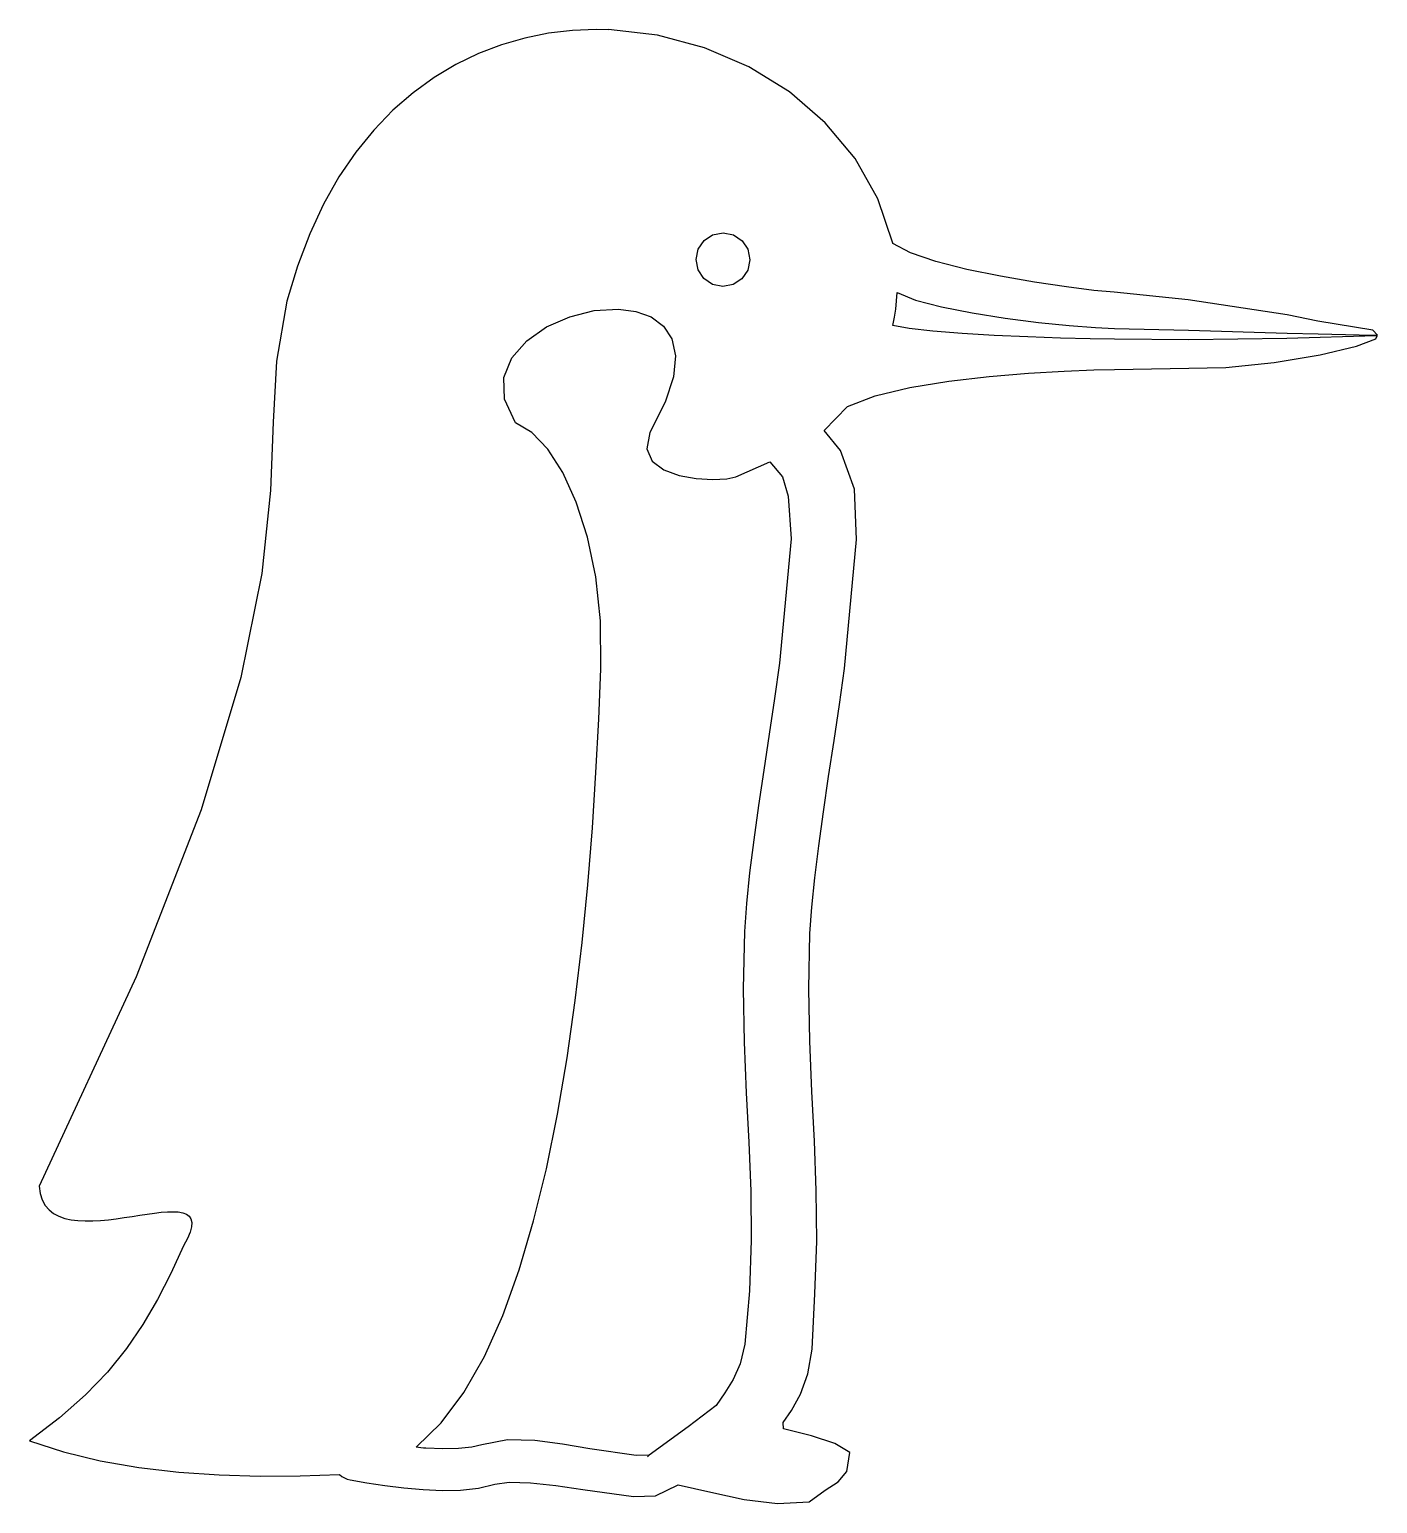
# Model space of a CAD drawing. Extents: x 4.3 to 50, y 0 to 50.
import ezdxf

# ---------------------------------------------------------------- set-up
doc = ezdxf.new("R2010")
doc.units = 0
doc.layers.add('Layer_1', color=7, linetype='CONTINUOUS')

msp = doc.modelspace()

# ---------------------------------------------------------------- linework, layer by layer
at = {"layer": 'Layer_1', "color": 7}
for points in [[(23.51381, 50), (22.703216, 49.966583), (21.894161, 49.869929), (21.090736, 49.708098), (20.297032, 49.47915), (19.517138, 49.181143), (18.755148, 48.812137), (18.015151, 48.370192), (17.301238, 47.853367), (16.6175, 47.259722), (15.968028, 46.587315), (15.356914, 45.834207), (14.788247, 44.998457), (14.266119, 44.078125), (13.794621, 43.071269), (13.377843, 41.97595), (13.019877, 40.790226), (12.668627, 38.748188), (12.556631, 36.682952), (12.464524, 34.361843), (12.17294, 31.552182), (11.462513, 28.021293), (10.113879, 23.5365), (7.907671, 17.865122), (4.624524, 10.774487), (4.660112, 10.519807), (4.729387, 10.301909), (4.829738, 10.118349), (4.958553, 9.966685), (5.11322, 9.844474), (5.291129, 9.749269), (5.489666, 9.678628), (5.706221, 9.630106), (5.938181, 9.601263), (6.182935, 9.589648), (6.437871, 9.592823), (6.700378, 9.608354), (6.967844, 9.633781), (7.237656, 9.666666), (7.507204, 9.704565), (7.773875, 9.745035), (8.035059, 9.785636), (8.288143, 9.823918), (8.530515, 9.857441), (8.759564, 9.883767), (8.972678, 9.900436), (9.167245, 9.905013), (9.340655, 9.895065), (9.490294, 9.868135), (9.613551, 9.821783), (9.707815, 9.753568), (9.770474, 9.661041), (9.798916, 9.541764), (9.790529, 9.39329), (9.742702, 9.213175), (9.652824, 8.998977), (9.518281, 8.748252), (9.087567, 7.810606), (8.63521, 6.922841), (8.140269, 6.07581), (7.5818, 5.260366), (6.938861, 4.467368), (6.190509, 3.687673), (5.315801, 2.912131), (4.293794, 2.131602), (5.449931, 1.756561), (6.692272, 1.459132), (8.00022, 1.233792), (9.353181, 1.075021), (10.730557, 0.977299), (12.111755, 0.935109), (13.476178, 0.942941), (14.80323, 0.995249), (14.883518, 0.927764), (14.972472, 0.8733), (15.068531, 0.832654), (15.170133, 0.806619), (15.731371, 0.711078), (16.342218, 0.620041), (16.984168, 0.541679), (17.638716, 0.484158), (18.286432, 0.453504), (18.914585, 0.462156), (19.514715, 0.527796), (20.07836, 0.668136), (20.558641, 0.72938), (21.280302, 0.704853), (22.147069, 0.614553), (23.062674, 0.478483), (24.77368, 0.242321), (25.525573, 0.263515), (26.285216, 0.643853), (26.28548, 0.643752), (26.285733, 0.643596), (26.285986, 0.643438), (26.28625, 0.643337), (26.286379, 0.643337), (26.286508, 0.643337), (26.286637, 0.643337), (26.286766, 0.643337), (27.396344, 0.393785), (28.530044, 0.148624), (29.653666, 0.00703), (30.733007, 0.068178), (31.278721, 0.464611), (31.714781, 0.738367), (32.004897, 1.09328), (32.112767, 1.733193), (31.6054, 2.040252), (30.808027, 2.308069), (29.856871, 2.543728), (29.854755, 2.754318), (30.133176, 3.164319), (30.443156, 3.711136), (30.687735, 4.400566), (30.836092, 5.238406), (30.926902, 7.123766), (30.990135, 8.906224), (30.973545, 10.619703), (30.907598, 12.298132), (30.82273, 13.975437), (30.74939, 15.685545), (30.718027, 17.462381), (30.759082, 19.339869), (30.820214, 20.233587), (30.922671, 21.232275), (31.057916, 22.316212), (31.217407, 23.465673), (31.392598, 24.660939), (31.574949, 25.882285), (31.755921, 27.109991), (31.926969, 28.324334), (32.337282, 32.704945), (32.267517, 34.407921), (31.798813, 35.724399), (31.24437, 36.404775), (32.031569, 37.216814), (32.974843, 37.572388), (34.14836, 37.85499), (35.464014, 38.072667), (36.83369, 38.233471), (38.169281, 38.34545), (39.382678, 38.416653), (40.385769, 38.455132), (41.090447, 38.468935), (44.86593, 38.53198), (46.503883, 38.701425), (48.064128, 38.967173), (49.296901, 39.258591), (49.952441, 39.505047), (49.997915, 39.607367), (49.952441, 39.607366), (46.934019, 39.516932), (43.60864, 39.479208), (41.090447, 39.492643), (40.25601, 39.503925), (39.25117, 39.53042), (38.145958, 39.571224), (37.010403, 39.625433), (35.914536, 39.692143), (34.928381, 39.770452), (34.121968, 39.859454), (33.565327, 39.958248), (33.624181, 40.239555), (33.666779, 40.519858), (33.69546, 40.799054), (33.712605, 41.077043), (34.342871, 40.82065), (35.218235, 40.58903), (36.257671, 40.384628), (37.380156, 40.209888), (38.504666, 40.067254), (39.550178, 39.959173), (40.435667, 39.888088), (41.080113, 39.856445), (43.59417, 39.800118), (46.940737, 39.698315), (47.987185, 39.672476), (49.845986, 39.635269), (50.004117, 39.635798), (49.845986, 39.797545), (47.985118, 40.112772), (46.937636, 40.31741), (43.586421, 40.829524), (41.069262, 41.085322), (40.386309, 41.152054), (39.460815, 41.267672), (38.377735, 41.427804), (37.222027, 41.628076), (36.078649, 41.864115), (35.032553, 42.131548), (34.168701, 42.426002), (33.572045, 42.743102), (33.571881, 42.743843), (33.571748, 42.744584), (33.571632, 42.745325), (33.571526, 42.746092), (33.57142, 42.746912), (33.571307, 42.747785), (33.571172, 42.748764), (33.57101, 42.749823), (33.065582, 44.255966), (32.288284, 45.624635), (31.275118, 46.838762), (30.062135, 47.881264), (28.685236, 48.735096), (27.180471, 49.383176), (25.583843, 49.808433), (23.931356, 49.993799), (23.931356, 49.993282)], [(27.814323, 43.108431), (28.168602, 43.034888), (28.457781, 42.837344), (28.652221, 42.5459), (28.722277, 42.190658), (28.648051, 41.83638), (28.450418, 41.547204), (28.15927, 41.352766), (27.804504, 41.282703), (27.450161, 41.356272), (27.160876, 41.553861), (26.966415, 41.845314), (26.896549, 42.200476), (26.970487, 42.554819), (27.168096, 42.844102), (27.459376, 43.038562)], [(24.267252, 40.517375), (24.85786, 40.439816), (25.375093, 40.250423), (25.790135, 39.941454), (26.074174, 39.505171), (26.198397, 38.933834), (26.133991, 38.219703), (25.852141, 37.355038), (25.324035, 36.332101), (25.226427, 35.775521), (25.409579, 35.357309), (25.799284, 35.060938), (26.321338, 34.869884), (26.901534, 34.767619), (27.465668, 34.73762), (27.939531, 34.763362), (28.248922, 34.828317), (29.401307, 35.33888), (29.822468, 34.831934), (30.014389, 34.1713), (30.119092, 32.730254), (29.722733, 28.511907), (29.553259, 27.312792), (29.372613, 26.095972), (29.189526, 24.878931), (29.012724, 23.679155), (28.850936, 22.514126), (28.712895, 21.401333), (28.607326, 20.358259), (28.542961, 19.402385), (28.498805, 17.467847), (28.527306, 15.655427), (28.598516, 13.930561), (28.682492, 12.258691), (28.749281, 10.605257), (28.768939, 8.935696), (28.711525, 7.215449), (28.547089, 5.409957), (28.397051, 4.748451), (28.157074, 4.214789), (27.869356, 3.757814), (27.576089, 3.326363), (26.62886, 2.609096), (25.308527, 1.64533), (25.2522, 1.587968), (25.308527, 1.64533), (25.298708, 1.644272), (24.865143, 1.638583), (23.293146, 1.85924), (22.366679, 2.019485), (21.42669, 2.145221), (20.503836, 2.161678), (19.62877, 1.994109), (19.291866, 1.917391), (18.842703, 1.871472), (18.31296, 1.858455), (17.734312, 1.880441), (17.650552, 1.888405), (17.568047, 1.899571), (17.485734, 1.912033), (17.40255, 1.92386), (18.252472, 2.741607), (19.022904, 3.772929), (19.717791, 4.995831), (20.341078, 6.388314), (20.896708, 7.928382), (21.388627, 9.594038), (21.820778, 11.363285), (22.197105, 13.214128), (22.521555, 15.124567), (22.798069, 17.072607), (23.030594, 19.036252), (23.223074, 20.993502), (23.379452, 22.922365), (23.503673, 24.800838), (23.599682, 26.606928), (23.671423, 28.318637), (23.654458, 29.940426), (23.494841, 31.436116), (23.214679, 32.786095), (22.836086, 33.970749), (22.381171, 34.970465), (21.872046, 35.765632), (21.330822, 36.336635), (20.77961, 36.663863), (20.40219, 37.459925), (20.379595, 38.199068), (20.650609, 38.864843), (21.154017, 39.440796), (21.828601, 39.910478), (22.613146, 40.257436), (23.446434, 40.465218), (24.267251, 40.517375)]]:
    msp.add_lwpolyline(points, close=True, dxfattribs=at)

doc.saveas('drawing.dxf')
